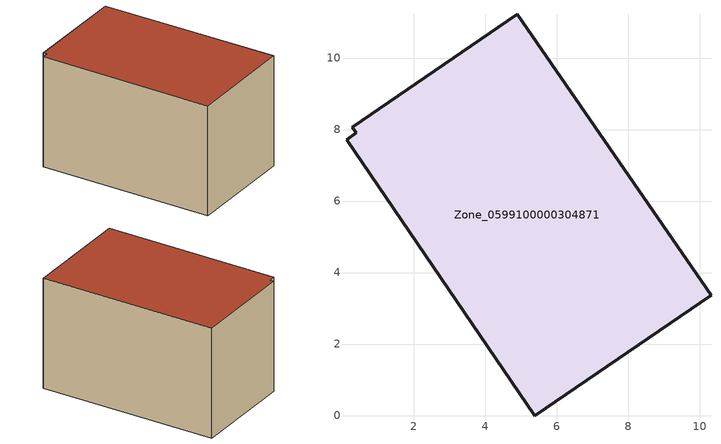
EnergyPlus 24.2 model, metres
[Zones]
Zone_0599100000304871
 floor ground (C_G): 0.11,7.71 0.39,7.9 0.28,8.07 4.89,11.22 10.31,3.37 5.38,0 z0
 wall outside (C_F): 10.31,3.37 4.89,11.22 0.28,8.07 0.39,7.9 0.11,7.71 5.38,0 10.31,3.37 z0:6.01
 roof outside (C_R): 0.39,7.9 0.11,7.71 5.38,0 10.31,3.37 4.89,11.22 0.28,8.07 z6.01
[BUILDING]
Pand.0599100000304871: North Axis=0; Terrain=City; Loads Convergence Tolerance Value=0.04; Temperature Convergence Tolerance Value=0.4; Solar Distribution=FullExterior; Maximum Number of Warmup Days=25; Minimum Number of Warmup Days=1
[Site:Location]
Rotterdam.The.Hague.AP_ZH_NLD Design_Conditions: Latitude=51.96; Longitude=4.45; Time Zone=1; Elevation=-4.5
[SITE:GROUNDTEMPERATURE:BUILDINGSURFACE]
18, 18, 18, 18, 18, 18, 18, 18, 18, 18, 18, 18
[MATERIAL] Thermal Absorptance=0.9; Solar Absorptance=0.7; Visible Absorptance=0.7
Name | Roughness | Thickness | Conductivity | Density | Specific Heat
G.TC.1946-1964 | MediumSmooth | 0.15 | 1 | 540 | 1210
F.TC.1946-1964 | Rough | 0.3 | 0.857143 | 1920 | 840
R.TC.1946-1964 | MediumRough | 0.2 | 0.235294 | 1500 | 1000
[CONSTRUCTION]
C_G: G.TC.1946-1964
C_F: F.TC.1946-1964
C_R: R.TC.1946-1964
[ZONE]
Zone_0599100000304871: Type=1; Multiplier=1; Ceiling Height=Autocalculate; Volume=Autocalculate; Floor Area=autocalculate; Part of Total Floor Area=Yes
[ZONEINFILTRATION:DESIGNFLOWRATE]
Infil_Zone_0599100000304871: Zone or ZoneList or Space or SpaceList=Zone_0599100000304871; Schedule=AlwaysOn; Design Flow Rate Calculation Method=Flow/Area; Flow Rate per Floor Area=0.003; Constant Term Coefficient=1; Temperature Term Coefficient=0; Velocity Term Coefficient=0; Velocity Squared Term Coefficient=0
[HVACTEMPLATE:ZONE:IDEALLOADSAIRSYSTEM]
Zone_0599100000304871: Maximum Heating Supply Air Temperature=50; Minimum Cooling Supply Air Temperature=13; Maximum Heating Supply Air Humidity Ratio=0.0156; Minimum Cooling Supply Air Humidity Ratio=0.0077; Heating Limit=NoLimit; Cooling Limit=NoLimit; Dehumidification Control Type=ConstantSensibleHeatRatio; Cooling Sensible Heat Ratio=0.7; Dehumidification Setpoint=60; Humidification Control Type=None; Humidification Setpoint=30; Outdoor Air Method=None; Outdoor Air Flow Rate per Person=0.00944; Outdoor Air Flow Rate per Zone Floor Area=0; Outdoor Air Flow Rate per Zone=0; Demand Controlled Ventilation Type=None; Outdoor Air Economizer Type=NoEconomizer; Heat Recovery Type=None; Sensible Heat Recovery Effectiveness=0.7; Latent Heat Recovery Effectiveness=0.65
[ZONECONTROL:THERMOSTAT]
ThermostatControl_Zone_0599100000304871: Zone or ZoneList=Zone_0599100000304871; Control Type Schedule=DualSetpointControlType; Control 1=Thermostat_Zone_0599100000304871; Temperature Difference Between Cutout And Setpoint=0
[THERMOSTATSETPOINT:DUALSETPOINT]
Thermostat_Zone_0599100000304871: Heating Setpoint Temperature Schedule=HeatingSetpoint_Zone_0599100000304871; Cooling Setpoint Temperature Schedule=CoolingSetpoint_Zone_0599100000304871
[SCHEDULE:COMPACT]
HeatingSetpoint_Zone_0599100000304871: Through: 12/31, For: AllDays, Until: 24:00, 21
CoolingSetpoint_Zone_0599100000304871: Through: 12/31, For: AllDays, Until: 24:00, 24
DualSetpointControlType: Through: 12/31, For: AllDays, Until: 24:00, 4
AlwaysOn: Through: 12/31, For: AllDays, Until: 24:00, 1
